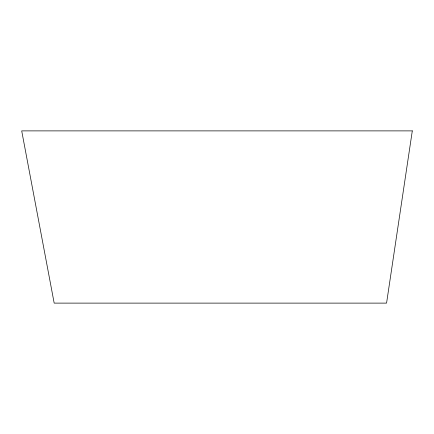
<?xml version="1.0" encoding="UTF-8"?>
<svg xmlns="http://www.w3.org/2000/svg" width="434" height="434" viewBox="0 0 434 434"><rect width="100%" height="100%" fill="white"/><g stroke="black" fill="none" stroke-linecap="round" stroke-linejoin="round"><path stroke-width="0.65" d="M412.3 130.884L386.569 303.116L54.174 303.116L21.7 130.884L412.3 130.884"/></g></svg>
